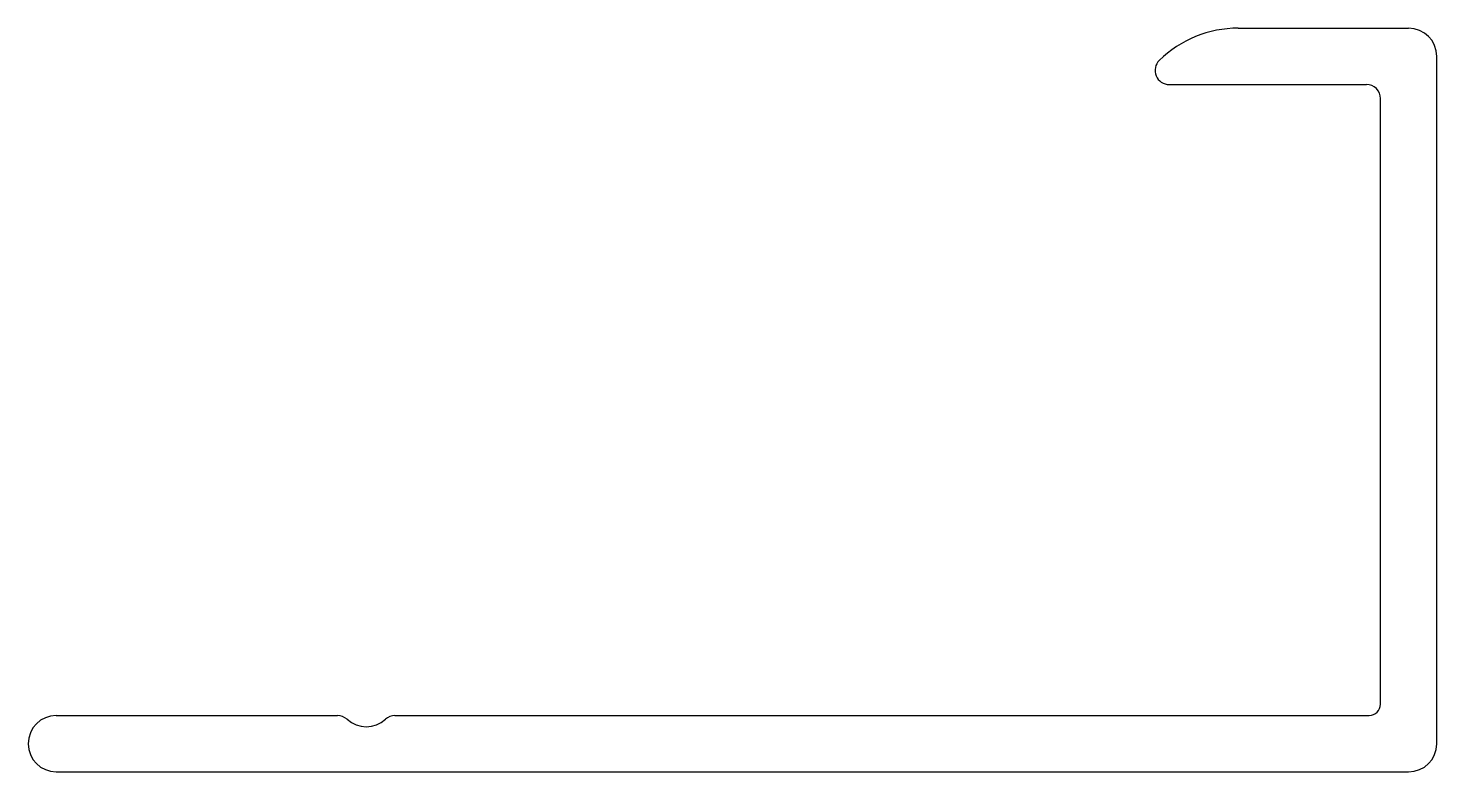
# Model space of a CAD drawing. Extents: x 2097.7 to 2122.7, y 1526.3 to 1539.5.
import ezdxf

# ---------------------------------------------------------------- set-up
doc = ezdxf.new("R2010")
doc.units = 0
doc.layers.get('0').update_dxf_attribs({"linetype": 'CONTINUOUS'})

msp = doc.modelspace()

# ---------------------------------------------------------------- linework, layer by layer
for p, q in [((2119.13, 1539.542), (2122.155, 1539.542)), ((2122.655, 1526.842), (2122.655, 1539.042)), ((2117.905, 1538.542), (2121.405, 1538.542)), ((2121.655, 1527.542), (2121.655, 1538.292)), ((2098.155, 1527.342), (2103.145, 1527.342)), ((2104.165, 1527.342), (2121.455, 1527.342)), ((2098.155, 1526.342), (2122.155, 1526.342))]:
    msp.add_line(p, q)
for centre, radius, start, end in [((2119.13, 1537.542), 2, 90, 134.4153), ((2122.155, 1539.042), 0.5, 0, 90), ((2117.905, 1538.792), 0.25, 134.4153, 270), ((2121.405, 1538.292), 0.25, 0, 90), ((2121.455, 1527.542), 0.2, 270, 360), ((2098.155, 1526.842), 0.5, 90, 270), ((2103.145, 1527.092), 0.25, 47.1666, 90), ((2103.655, 1527.642), 0.5, 227.1666, 312.8334), ((2104.165, 1527.092), 0.25, 90, 132.8334), ((2122.155, 1526.842), 0.5, 270, 0)]:
    msp.add_arc(centre, radius, start, end)

doc.saveas('drawing.dxf')
